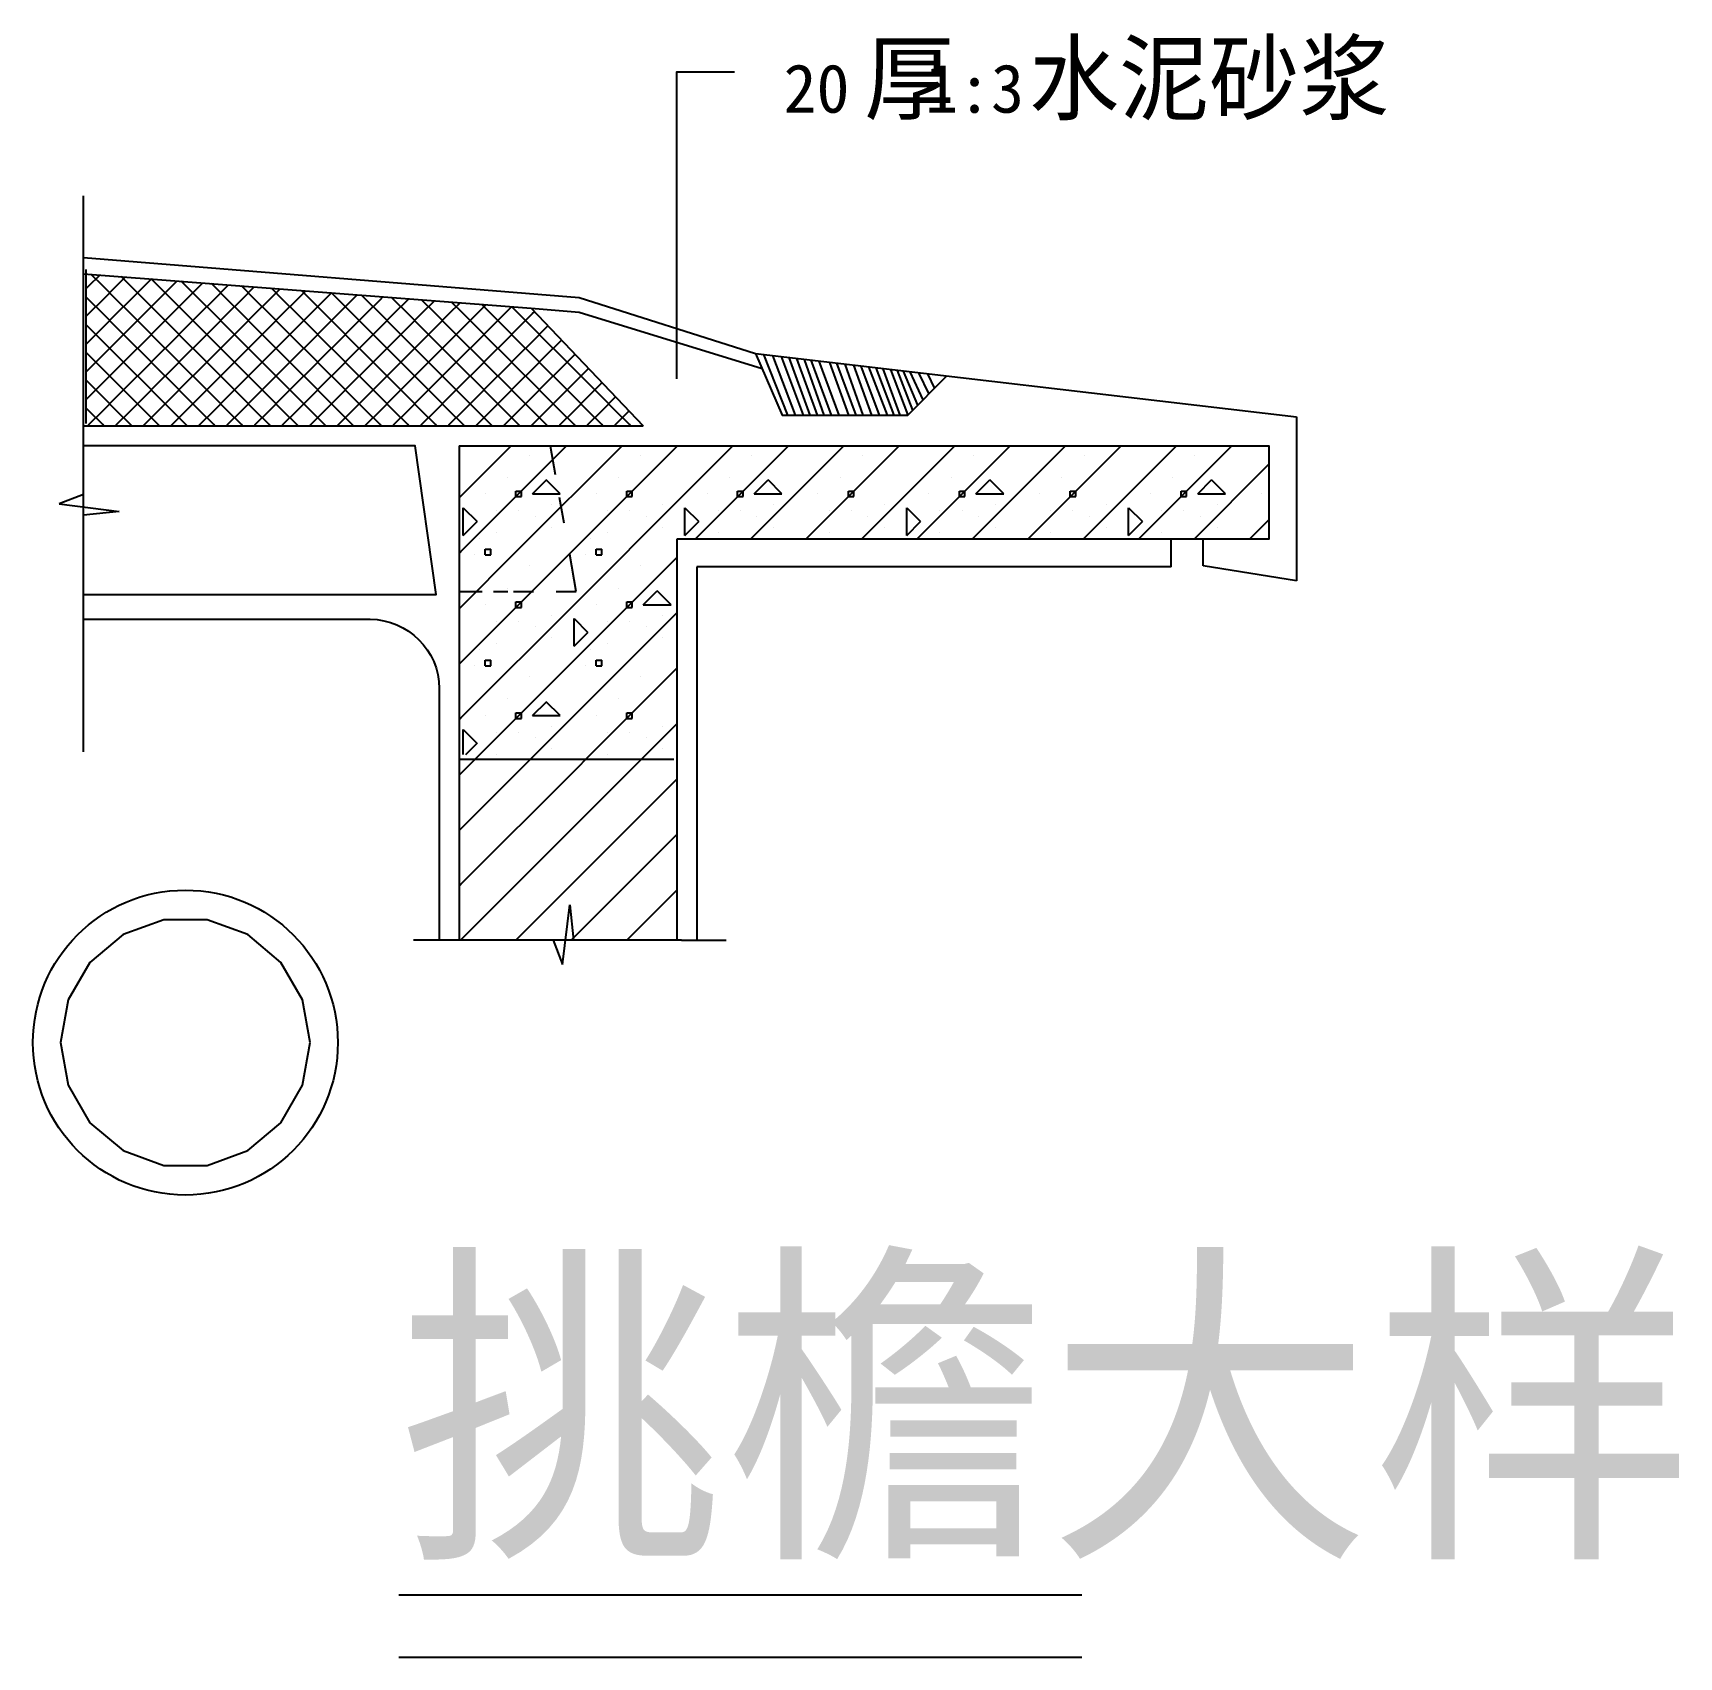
# Model space of a CAD drawing. Header units: metres. Extents: x 10926 to 12113, y 7882 to 9054.
import ezdxf

# ---------------------------------------------------------------- set-up
doc = ezdxf.new("R2010")
doc.units = ezdxf.units.M
doc.layers.add('DIM', color=3, linetype='Continuous')
doc.layers.add('PUB_TEXT', color=7, linetype='Continuous')

# ---------------------------------------------------------------- blocks, each defined once
blk = doc.blocks.new('M_N5')
for p, q in [((-437.77, 424.81), (-437.77, 536.07)), ((-437.77, 479.95), (-114.92, 455.07)), ((-436.09, 483.06), (-436.09, 372.01)), ((-114.92, 455.07), (-33.99, 370.33)), ((-114.92, 455.07), (-80.3, 452.32)), ((-80.3, 452.32), (51.81, 411.5)), ((-437.77, 292.05), (-437.77, 429.65)), ((-437.77, 370.33), (-33.99, 370.33)), ((437.37, 376.79), (437.37, 288.51)), ((-438.15, 355.55), (-438.15, 250.66)), ((-97.21, 334.9), (-100.86, 355.55)), ((-437.77, 320.62), (-455.39, 314.01)), ((-455.39, 314.01), (-412.23, 308.51)), ((-91.04, 299.94), (-94.34, 318.6)), ((-412.23, 308.51), (-437.77, 305.87)), ((-437.77, 134.96), (-437.77, 292.05)), ((346.89, 268.51), (346.89, 289.27)), ((369.87, 269.29), (369.87, 288.45)), ((437.37, 288.51), (437.37, 258.51)), ((-82.35, 250.66), (-87.05, 277.3)), ((346.89, 268.51), (4.58, 268.51)), ((4.58, 268.51), (4.58, -0.84)), ((-166.92, 250.66), (-150.22, 250.66)), ((-141.99, 250.66), (-131.71, 250.66)), ((-127.59, 250.66), (-113.2, 250.66)), ((-96.74, 250.66), (-82.35, 250.66)), ((-92.38, -18.46), (-86.87, 24.7)), ((-86.87, 24.7), (-84.23, -0.84)), ((-163.51, -0.84), (-199.85, -0.84)), ((-6.42, -0.84), (-166.92, -0.84)), ((-98.98, -0.84), (-92.38, -18.46)), ((-6.42, -0.84), (25.88, -0.84))]:
    blk.add_line(p, q)
at = {"color": 0}
for p, q in [((-433.94, 471.17), (-426.06, 479.05)), ((-423.94, 471.17), (-432.3, 479.53)), ((-413.94, 471.17), (-407.49, 477.62)), ((-403.94, 471.17), (-410.63, 477.86)), ((-393.94, 471.17), (-388.92, 476.19)), ((-383.94, 471.17), (-388.96, 476.19)), ((-436.09, 469.02), (-433.94, 471.17)), ((-433.94, 461.17), (-436.09, 463.32)), ((-433.94, 471.17), (-433.94, 471.17)), ((-423.94, 471.17), (-423.94, 471.17)), ((-413.94, 461.17), (-423.94, 471.17)), ((-423.94, 461.17), (-413.94, 471.17)), ((-413.94, 471.17), (-413.94, 471.17)), ((-403.94, 471.17), (-403.94, 471.17)), ((-393.94, 461.17), (-403.94, 471.17)), ((-403.94, 461.17), (-393.94, 471.17)), ((-393.94, 471.17), (-393.94, 471.17)), ((-383.94, 471.17), (-383.94, 471.17)), ((-373.94, 461.17), (-383.94, 471.17)), ((-383.94, 461.17), (-373.94, 471.17)), ((-373.94, 471.17), (-370.35, 474.76)), ((-373.94, 471.17), (-373.94, 471.17)), ((-363.94, 471.17), (-367.29, 474.52)), ((-363.94, 471.17), (-363.94, 471.17)), ((-353.94, 461.17), (-363.94, 471.17)), ((-363.94, 461.17), (-353.94, 471.17)), ((-353.94, 471.17), (-351.78, 473.32)), ((-353.94, 471.17), (-353.94, 471.17)), ((-343.94, 471.17), (-345.62, 472.85)), ((-343.94, 471.17), (-343.94, 471.17)), ((-333.94, 461.17), (-343.94, 471.17)), ((-343.94, 461.17), (-333.94, 471.17)), ((-333.94, 471.17), (-333.21, 471.89)), ((-333.94, 471.17), (-333.94, 471.17)), ((-323.94, 471.17), (-323.95, 471.18)), ((-323.94, 471.17), (-323.94, 471.17)), ((-313.94, 461.17), (-323.94, 471.17)), ((-323.94, 461.17), (-314.65, 470.46)), ((-303.94, 461.17), (-296.08, 469.03)), ((-293.94, 461.17), (-302.28, 469.51)), ((-283.94, 461.17), (-277.51, 467.6)), ((-273.94, 461.17), (-280.61, 467.84)), ((-263.94, 461.17), (-258.94, 466.17)), ((-253.94, 461.17), (-258.94, 466.17)), ((-243.94, 461.17), (-240.37, 464.74)), ((-233.94, 461.17), (-237.27, 464.5)), ((-223.94, 461.17), (-221.8, 463.31)), ((-433.94, 461.17), (-433.94, 461.17)), ((-423.94, 451.17), (-433.94, 461.17)), ((-433.94, 451.17), (-423.94, 461.17)), ((-423.94, 461.17), (-423.94, 461.17)), ((-413.94, 461.17), (-413.94, 461.17)), ((-403.94, 451.17), (-413.94, 461.17)), ((-413.94, 451.17), (-403.94, 461.17)), ((-403.94, 461.17), (-403.94, 461.17)), ((-393.94, 461.17), (-393.94, 461.17)), ((-383.94, 451.17), (-393.94, 461.17)), ((-393.94, 451.17), (-383.94, 461.17)), ((-383.94, 461.17), (-383.94, 461.17)), ((-373.94, 461.17), (-373.94, 461.17)), ((-363.94, 451.17), (-373.94, 461.17)), ((-373.94, 451.17), (-363.94, 461.17)), ((-363.94, 461.17), (-363.94, 461.17)), ((-353.94, 461.17), (-353.94, 461.17)), ((-343.94, 451.17), (-353.94, 461.17)), ((-353.94, 451.17), (-343.94, 461.17)), ((-343.94, 461.17), (-343.94, 461.17)), ((-333.94, 461.17), (-333.94, 461.17)), ((-323.94, 451.17), (-333.94, 461.17)), ((-333.94, 451.17), (-323.94, 461.17)), ((-323.94, 461.17), (-323.94, 461.17)), ((-313.94, 461.17), (-313.94, 461.17)), ((-303.94, 451.17), (-313.94, 461.17)), ((-313.94, 451.17), (-303.94, 461.17)), ((-303.94, 461.17), (-303.94, 461.17)), ((-293.94, 461.17), (-293.94, 461.17)), ((-283.94, 451.17), (-293.94, 461.17)), ((-293.94, 451.17), (-283.94, 461.17)), ((-283.94, 461.17), (-283.94, 461.17)), ((-263.94, 451.17), (-273.94, 461.17)), ((-273.94, 451.17), (-263.94, 461.17)), ((-273.94, 461.17), (-273.94, 461.17)), ((-263.94, 461.17), (-263.94, 461.17)), ((-253.94, 461.17), (-253.94, 461.17)), ((-243.94, 451.17), (-253.94, 461.17)), ((-253.94, 451.17), (-243.94, 461.17)), ((-243.94, 461.17), (-243.94, 461.17)), ((-233.94, 461.17), (-233.94, 461.17)), ((-223.94, 451.17), (-233.94, 461.17)), ((-233.94, 451.17), (-223.94, 461.17)), ((-223.94, 461.17), (-223.94, 461.17)), ((-213.94, 461.17), (-215.6, 462.83)), ((-213.94, 461.17), (-213.94, 461.17)), ((-203.94, 451.17), (-213.94, 461.17)), ((-213.94, 451.17), (-203.94, 461.17)), ((-203.94, 461.17), (-203.23, 461.87)), ((-203.94, 461.17), (-203.94, 461.17)), ((-193.94, 451.17), (-184.66, 460.44)), ((-183.94, 451.17), (-193.93, 461.16)), ((-173.94, 451.17), (-166.1, 459.01)), ((-163.94, 451.17), (-172.26, 459.49)), ((-153.94, 451.17), (-147.53, 457.58)), ((-143.94, 451.17), (-150.59, 457.82)), ((-133.94, 451.17), (-128.96, 456.15)), ((-123.94, 451.17), (-128.92, 456.15)), ((-113.94, 451.17), (-112.54, 452.57)), ((-436.09, 449.02), (-433.94, 451.17)), ((-433.94, 441.17), (-436.09, 443.32)), ((-433.94, 451.17), (-433.94, 451.17)), ((-433.94, 441.17), (-433.94, 441.17)), ((-423.94, 431.17), (-433.94, 441.17)), ((-433.94, 431.17), (-423.94, 441.17)), ((-423.94, 451.17), (-423.94, 451.17)), ((-413.94, 441.17), (-423.94, 451.17)), ((-423.94, 441.17), (-413.94, 451.17)), ((-423.94, 441.17), (-423.94, 441.17)), ((-413.94, 451.17), (-413.94, 451.17)), ((-413.94, 441.17), (-413.94, 441.17)), ((-403.94, 431.17), (-413.94, 441.17)), ((-413.94, 431.17), (-403.94, 441.17)), ((-403.94, 451.17), (-403.94, 451.17)), ((-393.94, 441.17), (-403.94, 451.17)), ((-403.94, 441.17), (-393.94, 451.17)), ((-403.94, 441.17), (-403.94, 441.17)), ((-393.94, 451.17), (-393.94, 451.17)), ((-393.94, 441.17), (-393.94, 441.17)), ((-383.94, 431.17), (-393.94, 441.17)), ((-393.94, 431.17), (-383.94, 441.17)), ((-383.94, 451.17), (-383.94, 451.17)), ((-373.94, 441.17), (-383.94, 451.17)), ((-383.94, 441.17), (-373.94, 451.17)), ((-383.94, 441.17), (-383.94, 441.17)), ((-373.94, 451.17), (-373.94, 451.17)), ((-373.94, 441.17), (-373.94, 441.17)), ((-363.94, 431.17), (-373.94, 441.17)), ((-373.94, 431.17), (-363.94, 441.17)), ((-363.94, 451.17), (-363.94, 451.17)), ((-353.94, 441.17), (-363.94, 451.17)), ((-363.94, 441.17), (-353.94, 451.17)), ((-363.94, 441.17), (-363.94, 441.17)), ((-353.94, 451.17), (-353.94, 451.17)), ((-353.94, 441.17), (-353.94, 441.17)), ((-343.94, 431.17), (-353.94, 441.17)), ((-353.94, 431.17), (-343.94, 441.17)), ((-343.94, 451.17), (-343.94, 451.17)), ((-333.94, 441.17), (-343.94, 451.17)), ((-343.94, 441.17), (-333.94, 451.17)), ((-343.94, 441.17), (-343.94, 441.17)), ((-333.94, 451.17), (-333.94, 451.17)), ((-333.94, 441.17), (-333.94, 441.17)), ((-323.94, 431.17), (-333.94, 441.17)), ((-333.94, 431.17), (-323.94, 441.17)), ((-323.94, 451.17), (-323.94, 451.17)), ((-313.94, 441.17), (-323.94, 451.17)), ((-323.94, 441.17), (-313.94, 451.17)), ((-323.94, 441.17), (-323.94, 441.17)), ((-313.94, 451.17), (-313.94, 451.17)), ((-313.94, 441.17), (-313.94, 441.17)), ((-303.94, 431.17), (-313.94, 441.17)), ((-313.94, 431.17), (-303.94, 441.17)), ((-303.94, 451.17), (-303.94, 451.17)), ((-293.94, 441.17), (-303.94, 451.17)), ((-303.94, 441.17), (-293.94, 451.17)), ((-303.94, 441.17), (-303.94, 441.17)), ((-293.94, 451.17), (-293.94, 451.17)), ((-293.94, 441.17), (-293.94, 441.17)), ((-283.94, 431.17), (-293.94, 441.17)), ((-293.94, 431.17), (-283.94, 441.17)), ((-283.94, 451.17), (-283.94, 451.17)), ((-273.94, 441.17), (-283.94, 451.17)), ((-283.94, 441.17), (-273.94, 451.17)), ((-283.94, 441.17), (-283.94, 441.17)), ((-273.94, 451.17), (-273.94, 451.17)), ((-263.94, 431.17), (-273.94, 441.17)), ((-273.94, 431.17), (-263.94, 441.17)), ((-273.94, 441.17), (-273.94, 441.17)), ((-263.94, 451.17), (-263.94, 451.17)), ((-253.94, 441.17), (-263.94, 451.17)), ((-263.94, 441.17), (-253.94, 451.17)), ((-263.94, 441.17), (-263.94, 441.17)), ((-253.94, 451.17), (-253.94, 451.17)), ((-253.94, 441.17), (-253.94, 441.17)), ((-243.94, 431.17), (-253.94, 441.17)), ((-253.94, 431.17), (-243.94, 441.17)), ((-243.94, 451.17), (-243.94, 451.17)), ((-233.94, 441.17), (-243.94, 451.17)), ((-243.94, 441.17), (-233.94, 451.17)), ((-243.94, 441.17), (-243.94, 441.17)), ((-233.94, 451.17), (-233.94, 451.17)), ((-233.94, 441.17), (-233.94, 441.17)), ((-223.94, 431.17), (-233.94, 441.17)), ((-233.94, 431.17), (-223.94, 441.17)), ((-223.94, 451.17), (-223.94, 451.17)), ((-213.94, 441.17), (-223.94, 451.17)), ((-223.94, 441.17), (-213.94, 451.17)), ((-223.94, 441.17), (-223.94, 441.17)), ((-213.94, 451.17), (-213.94, 451.17)), ((-213.94, 441.17), (-213.94, 441.17)), ((-203.94, 431.17), (-213.94, 441.17)), ((-213.94, 431.17), (-203.94, 441.17)), ((-203.94, 451.17), (-203.94, 451.17)), ((-193.94, 441.17), (-203.94, 451.17)), ((-203.94, 441.17), (-193.94, 451.17)), ((-203.94, 441.17), (-203.94, 441.17)), ((-193.94, 451.17), (-193.94, 451.17)), ((-193.94, 441.17), (-193.94, 441.17)), ((-183.94, 431.17), (-193.94, 441.17)), ((-193.94, 431.17), (-183.94, 441.17)), ((-183.94, 451.17), (-183.94, 451.17)), ((-173.94, 441.17), (-183.94, 451.17)), ((-183.94, 441.17), (-173.94, 451.17)), ((-183.94, 441.17), (-183.94, 441.17)), ((-173.94, 451.17), (-173.94, 451.17)), ((-173.94, 441.17), (-173.94, 441.17)), ((-163.94, 431.17), (-173.94, 441.17)), ((-173.94, 431.17), (-163.94, 441.17)), ((-163.94, 451.17), (-163.94, 451.17)), ((-153.94, 441.17), (-163.94, 451.17)), ((-163.94, 441.17), (-153.94, 451.17)), ((-163.94, 441.17), (-163.94, 441.17)), ((-153.94, 451.17), (-153.94, 451.17)), ((-153.94, 441.17), (-153.94, 441.17)), ((-143.94, 431.17), (-153.94, 441.17)), ((-153.94, 431.17), (-143.94, 441.17)), ((-143.94, 451.17), (-143.94, 451.17)), ((-133.94, 441.17), (-143.94, 451.17)), ((-143.94, 441.17), (-133.94, 451.17)), ((-143.94, 441.17), (-143.94, 441.17)), ((-133.94, 451.17), (-133.94, 451.17)), ((-133.94, 441.17), (-133.94, 441.17)), ((-123.94, 431.17), (-133.94, 441.17)), ((-133.94, 431.17), (-123.94, 441.17)), ((-123.94, 451.17), (-123.94, 451.17)), ((-113.94, 441.17), (-123.94, 451.17)), ((-123.94, 441.17), (-113.94, 451.17)), ((-123.94, 441.17), (-123.94, 441.17)), ((-113.94, 451.17), (-113.94, 451.17)), ((-113.94, 441.17), (-113.94, 441.17)), ((-103.94, 431.17), (-113.94, 441.17)), ((-113.94, 431.17), (-103.94, 441.17)), ((-103.94, 441.17), (-102.77, 442.34)), ((-103.94, 441.17), (-103.94, 441.17)), ((-436.09, 429.02), (-433.94, 431.17)), ((-433.94, 431.17), (-433.94, 431.17)), ((-423.94, 431.17), (-423.94, 431.17)), ((-413.94, 421.17), (-423.94, 431.17)), ((-423.94, 421.17), (-413.94, 431.17)), ((-413.94, 431.17), (-413.94, 431.17)), ((-403.94, 431.17), (-403.94, 431.17)), ((-393.94, 421.17), (-403.94, 431.17)), ((-403.94, 421.17), (-393.94, 431.17)), ((-393.94, 431.17), (-393.94, 431.17)), ((-383.94, 431.17), (-383.94, 431.17)), ((-373.94, 421.17), (-383.94, 431.17)), ((-383.94, 421.17), (-373.94, 431.17)), ((-373.94, 431.17), (-373.94, 431.17)), ((-363.94, 431.17), (-363.94, 431.17)), ((-353.94, 421.17), (-363.94, 431.17)), ((-363.94, 421.17), (-353.94, 431.17)), ((-353.94, 431.17), (-353.94, 431.17)), ((-343.94, 431.17), (-343.94, 431.17)), ((-333.94, 421.17), (-343.94, 431.17)), ((-343.94, 421.17), (-333.94, 431.17)), ((-333.94, 431.17), (-333.94, 431.17)), ((-323.94, 431.17), (-323.94, 431.17)), ((-313.94, 421.17), (-323.94, 431.17)), ((-323.94, 421.17), (-313.94, 431.17)), ((-313.94, 431.17), (-313.94, 431.17)), ((-303.94, 431.17), (-303.94, 431.17)), ((-293.94, 421.17), (-303.94, 431.17)), ((-303.94, 421.17), (-293.94, 431.17)), ((-293.94, 431.17), (-293.94, 431.17)), ((-283.94, 431.17), (-283.94, 431.17)), ((-273.94, 421.17), (-283.94, 431.17)), ((-283.94, 421.17), (-273.94, 431.17)), ((-273.94, 431.17), (-273.94, 431.17)), ((-263.94, 431.17), (-263.94, 431.17)), ((-253.94, 421.17), (-263.94, 431.17)), ((-263.94, 421.17), (-253.94, 431.17)), ((-253.94, 431.17), (-253.94, 431.17)), ((-243.94, 431.17), (-243.94, 431.17)), ((-233.94, 421.17), (-243.94, 431.17)), ((-243.94, 421.17), (-233.94, 431.17)), ((-233.94, 431.17), (-233.94, 431.17)), ((-223.94, 431.17), (-223.94, 431.17)), ((-213.94, 421.17), (-223.94, 431.17)), ((-223.94, 421.17), (-213.94, 431.17)), ((-213.94, 431.17), (-213.94, 431.17)), ((-203.94, 431.17), (-203.94, 431.17)), ((-193.94, 421.17), (-203.94, 431.17)), ((-203.94, 421.17), (-193.94, 431.17)), ((-193.94, 431.17), (-193.94, 431.17)), ((-183.94, 431.17), (-183.94, 431.17)), ((-173.94, 421.17), (-183.94, 431.17)), ((-183.94, 421.17), (-173.94, 431.17)), ((-173.94, 431.17), (-173.94, 431.17)), ((-163.94, 431.17), (-163.94, 431.17)), ((-153.94, 421.17), (-163.94, 431.17)), ((-163.94, 421.17), (-153.94, 431.17)), ((-153.94, 431.17), (-153.94, 431.17)), ((-143.94, 431.17), (-143.94, 431.17)), ((-133.94, 421.17), (-143.94, 431.17)), ((-143.94, 421.17), (-133.94, 431.17)), ((-133.94, 431.17), (-133.94, 431.17)), ((-123.94, 431.17), (-123.94, 431.17)), ((-113.94, 421.17), (-123.94, 431.17)), ((-123.94, 421.17), (-113.94, 431.17)), ((-113.94, 431.17), (-113.94, 431.17)), ((-103.94, 431.17), (-103.94, 431.17)), ((-93.94, 421.17), (-103.94, 431.17)), ((-103.94, 421.17), (-93.94, 431.17)), ((-93.94, 431.17), (-93, 432.11)), ((-93.94, 431.17), (-93.94, 431.17)), ((-433.94, 421.17), (-436.09, 423.32)), ((-433.94, 421.17), (-433.94, 421.17)), ((-423.94, 411.17), (-433.94, 421.17)), ((-433.94, 411.17), (-423.94, 421.17)), ((-423.94, 421.17), (-423.94, 421.17)), ((-413.94, 421.17), (-413.94, 421.17)), ((-403.94, 411.17), (-413.94, 421.17)), ((-413.94, 411.17), (-403.94, 421.17)), ((-403.94, 421.17), (-403.94, 421.17)), ((-393.94, 421.17), (-393.94, 421.17)), ((-383.94, 411.17), (-393.94, 421.17)), ((-393.94, 411.17), (-383.94, 421.17)), ((-383.94, 421.17), (-383.94, 421.17)), ((-373.94, 421.17), (-373.94, 421.17)), ((-363.94, 411.17), (-373.94, 421.17)), ((-373.94, 411.17), (-363.94, 421.17)), ((-363.94, 421.17), (-363.94, 421.17)), ((-353.94, 421.17), (-353.94, 421.17)), ((-343.94, 411.17), (-353.94, 421.17)), ((-353.94, 411.17), (-343.94, 421.17)), ((-343.94, 421.17), (-343.94, 421.17)), ((-333.94, 421.17), (-333.94, 421.17)), ((-323.94, 411.17), (-333.94, 421.17)), ((-333.94, 411.17), (-323.94, 421.17)), ((-323.94, 421.17), (-323.94, 421.17)), ((-313.94, 421.17), (-313.94, 421.17)), ((-303.94, 411.17), (-313.94, 421.17)), ((-313.94, 411.17), (-303.94, 421.17)), ((-303.94, 421.17), (-303.94, 421.17)), ((-293.94, 421.17), (-293.94, 421.17)), ((-283.94, 411.17), (-293.94, 421.17)), ((-293.94, 411.17), (-283.94, 421.17)), ((-283.94, 421.17), (-283.94, 421.17)), ((-263.94, 411.17), (-273.94, 421.17)), ((-273.94, 411.17), (-263.94, 421.17)), ((-273.94, 421.17), (-273.94, 421.17)), ((-263.94, 421.17), (-263.94, 421.17)), ((-253.94, 421.17), (-253.94, 421.17)), ((-243.94, 411.17), (-253.94, 421.17)), ((-253.94, 411.17), (-243.94, 421.17)), ((-243.94, 421.17), (-243.94, 421.17)), ((-233.94, 421.17), (-233.94, 421.17)), ((-223.94, 411.17), (-233.94, 421.17)), ((-233.94, 411.17), (-223.94, 421.17)), ((-223.94, 421.17), (-223.94, 421.17)), ((-213.94, 421.17), (-213.94, 421.17)), ((-203.94, 411.17), (-213.94, 421.17)), ((-213.94, 411.17), (-203.94, 421.17)), ((-203.94, 421.17), (-203.94, 421.17)), ((-193.94, 421.17), (-193.94, 421.17)), ((-183.94, 411.17), (-193.94, 421.17)), ((-193.94, 411.17), (-183.94, 421.17)), ((-183.94, 421.17), (-183.94, 421.17)), ((-173.94, 421.17), (-173.94, 421.17)), ((-163.94, 411.17), (-173.94, 421.17)), ((-173.94, 411.17), (-163.94, 421.17)), ((-163.94, 421.17), (-163.94, 421.17)), ((-153.94, 421.17), (-153.94, 421.17)), ((-143.94, 411.17), (-153.94, 421.17)), ((-153.94, 411.17), (-143.94, 421.17)), ((-143.94, 421.17), (-143.94, 421.17)), ((-133.94, 421.17), (-133.94, 421.17)), ((-123.94, 411.17), (-133.94, 421.17)), ((-133.94, 411.17), (-123.94, 421.17)), ((-123.94, 421.17), (-123.94, 421.17)), ((-113.94, 421.17), (-113.94, 421.17)), ((-103.94, 411.17), (-113.94, 421.17)), ((-113.94, 411.17), (-103.94, 421.17)), ((-103.94, 421.17), (-103.94, 421.17)), ((-93.94, 421.17), (-93.94, 421.17)), ((-83.94, 411.17), (-93.94, 421.17)), ((-93.94, 411.17), (-83.94, 421.17)), ((-83.94, 421.17), (-83.22, 421.88)), ((-83.94, 421.17), (-83.94, 421.17)), ((-436.09, 409.02), (-433.94, 411.17)), ((-433.94, 411.17), (-433.94, 411.17)), ((-423.94, 411.17), (-423.94, 411.17)), ((-413.94, 401.17), (-423.94, 411.17)), ((-423.94, 401.17), (-413.94, 411.17)), ((-413.94, 411.17), (-413.94, 411.17)), ((-403.94, 411.17), (-403.94, 411.17)), ((-393.94, 401.17), (-403.94, 411.17)), ((-403.94, 401.17), (-393.94, 411.17)), ((-393.94, 411.17), (-393.94, 411.17)), ((-383.94, 411.17), (-383.94, 411.17)), ((-373.94, 401.17), (-383.94, 411.17)), ((-383.94, 401.17), (-373.94, 411.17)), ((-373.94, 411.17), (-373.94, 411.17)), ((-363.94, 411.17), (-363.94, 411.17)), ((-353.94, 401.17), (-363.94, 411.17)), ((-363.94, 401.17), (-353.94, 411.17)), ((-353.94, 411.17), (-353.94, 411.17)), ((-343.94, 411.17), (-343.94, 411.17)), ((-333.94, 401.17), (-343.94, 411.17)), ((-343.94, 401.17), (-333.94, 411.17)), ((-333.94, 411.17), (-333.94, 411.17)), ((-323.94, 411.17), (-323.94, 411.17)), ((-313.94, 401.17), (-323.94, 411.17)), ((-323.94, 401.17), (-313.94, 411.17)), ((-313.94, 411.17), (-313.94, 411.17)), ((-303.94, 411.17), (-303.94, 411.17)), ((-293.94, 401.17), (-303.94, 411.17)), ((-303.94, 401.17), (-293.94, 411.17)), ((-293.94, 411.17), (-293.94, 411.17)), ((-283.94, 411.17), (-283.94, 411.17)), ((-273.94, 401.17), (-283.94, 411.17)), ((-283.94, 401.17), (-273.94, 411.17)), ((-273.94, 411.17), (-273.94, 411.17)), ((-263.94, 411.17), (-263.94, 411.17)), ((-253.94, 401.17), (-263.94, 411.17)), ((-263.94, 401.17), (-253.94, 411.17)), ((-253.94, 411.17), (-253.94, 411.17)), ((-243.94, 411.17), (-243.94, 411.17)), ((-233.94, 401.17), (-243.94, 411.17)), ((-243.94, 401.17), (-233.94, 411.17)), ((-233.94, 411.17), (-233.94, 411.17)), ((-223.94, 411.17), (-223.94, 411.17)), ((-213.94, 401.17), (-223.94, 411.17)), ((-223.94, 401.17), (-213.94, 411.17)), ((-213.94, 411.17), (-213.94, 411.17)), ((-203.94, 411.17), (-203.94, 411.17)), ((-193.94, 401.17), (-203.94, 411.17)), ((-203.94, 401.17), (-193.94, 411.17)), ((-193.94, 411.17), (-193.94, 411.17)), ((-183.94, 411.17), (-183.94, 411.17)), ((-173.94, 401.17), (-183.94, 411.17)), ((-183.94, 401.17), (-173.94, 411.17)), ((-173.94, 411.17), (-173.94, 411.17)), ((-163.94, 411.17), (-163.94, 411.17)), ((-153.94, 401.17), (-163.94, 411.17)), ((-163.94, 401.17), (-153.94, 411.17)), ((-153.94, 411.17), (-153.94, 411.17)), ((-143.94, 411.17), (-143.94, 411.17)), ((-133.94, 401.17), (-143.94, 411.17)), ((-143.94, 401.17), (-133.94, 411.17)), ((-133.94, 411.17), (-133.94, 411.17)), ((-123.94, 411.17), (-123.94, 411.17)), ((-113.94, 401.17), (-123.94, 411.17)), ((-123.94, 401.17), (-113.94, 411.17)), ((-113.94, 411.17), (-113.94, 411.17)), ((-103.94, 411.17), (-103.94, 411.17)), ((-93.94, 401.17), (-103.94, 411.17)), ((-103.94, 401.17), (-93.94, 411.17)), ((-93.94, 411.17), (-93.94, 411.17)), ((-73.94, 401.17), (-83.94, 411.17)), ((-83.94, 401.17), (-73.94, 411.17)), ((-83.94, 411.17), (-83.94, 411.17)), ((-73.94, 411.17), (-73.45, 411.65)), ((-73.94, 411.17), (-73.94, 411.17)), ((-433.94, 401.17), (-436.09, 403.32)), ((-433.94, 401.17), (-433.94, 401.17)), ((-423.94, 391.17), (-433.94, 401.17)), ((-433.94, 391.17), (-423.94, 401.17)), ((-423.94, 401.17), (-423.94, 401.17)), ((-413.94, 401.17), (-413.94, 401.17)), ((-403.94, 391.17), (-413.94, 401.17)), ((-413.94, 391.17), (-403.94, 401.17)), ((-403.94, 401.17), (-403.94, 401.17)), ((-393.94, 401.17), (-393.94, 401.17)), ((-383.94, 391.17), (-393.94, 401.17)), ((-393.94, 391.17), (-383.94, 401.17)), ((-383.94, 401.17), (-383.94, 401.17)), ((-373.94, 401.17), (-373.94, 401.17)), ((-363.94, 391.17), (-373.94, 401.17)), ((-373.94, 391.17), (-363.94, 401.17)), ((-363.94, 401.17), (-363.94, 401.17)), ((-353.94, 401.17), (-353.94, 401.17)), ((-343.94, 391.17), (-353.94, 401.17)), ((-353.94, 391.17), (-343.94, 401.17)), ((-343.94, 401.17), (-343.94, 401.17)), ((-333.94, 401.17), (-333.94, 401.17)), ((-323.94, 391.17), (-333.94, 401.17)), ((-333.94, 391.17), (-323.94, 401.17)), ((-323.94, 401.17), (-323.94, 401.17)), ((-313.94, 401.17), (-313.94, 401.17)), ((-303.94, 391.17), (-313.94, 401.17)), ((-313.94, 391.17), (-303.94, 401.17)), ((-303.94, 401.17), (-303.94, 401.17)), ((-293.94, 401.17), (-293.94, 401.17)), ((-283.94, 391.17), (-293.94, 401.17)), ((-293.94, 391.17), (-283.94, 401.17)), ((-283.94, 401.17), (-283.94, 401.17)), ((-263.94, 391.17), (-273.94, 401.17)), ((-273.94, 391.17), (-263.94, 401.17)), ((-273.94, 401.17), (-273.94, 401.17)), ((-263.94, 401.17), (-263.94, 401.17)), ((-253.94, 401.17), (-253.94, 401.17)), ((-243.94, 391.17), (-253.94, 401.17)), ((-253.94, 391.17), (-243.94, 401.17)), ((-243.94, 401.17), (-243.94, 401.17)), ((-233.94, 401.17), (-233.94, 401.17)), ((-223.94, 391.17), (-233.94, 401.17)), ((-233.94, 391.17), (-223.94, 401.17)), ((-223.94, 401.17), (-223.94, 401.17)), ((-213.94, 401.17), (-213.94, 401.17)), ((-203.94, 391.17), (-213.94, 401.17)), ((-213.94, 391.17), (-203.94, 401.17)), ((-203.94, 401.17), (-203.94, 401.17)), ((-193.94, 401.17), (-193.94, 401.17)), ((-183.94, 391.17), (-193.94, 401.17)), ((-193.94, 391.17), (-183.94, 401.17)), ((-183.94, 401.17), (-183.94, 401.17)), ((-173.94, 401.17), (-173.94, 401.17)), ((-163.94, 391.17), (-173.94, 401.17)), ((-173.94, 391.17), (-163.94, 401.17)), ((-163.94, 401.17), (-163.94, 401.17)), ((-153.94, 401.17), (-153.94, 401.17)), ((-143.94, 391.17), (-153.94, 401.17)), ((-153.94, 391.17), (-143.94, 401.17)), ((-143.94, 401.17), (-143.94, 401.17)), ((-133.94, 401.17), (-133.94, 401.17)), ((-123.94, 391.17), (-133.94, 401.17)), ((-133.94, 391.17), (-123.94, 401.17)), ((-123.94, 401.17), (-123.94, 401.17)), ((-113.94, 401.17), (-113.94, 401.17)), ((-103.94, 391.17), (-113.94, 401.17)), ((-113.94, 391.17), (-103.94, 401.17)), ((-103.94, 401.17), (-103.94, 401.17)), ((-93.94, 401.17), (-93.94, 401.17)), ((-83.94, 391.17), (-93.94, 401.17)), ((-93.94, 391.17), (-83.94, 401.17)), ((-83.94, 401.17), (-83.94, 401.17)), ((-73.94, 401.17), (-73.94, 401.17)), ((-63.94, 391.17), (-73.94, 401.17)), ((-73.94, 391.17), (-63.94, 401.17)), ((-63.94, 401.17), (-63.68, 401.42)), ((-63.94, 401.17), (-63.94, 401.17)), ((-436.09, 389.02), (-433.94, 391.17)), ((-433.94, 381.17), (-436.09, 383.32)), ((-433.94, 391.17), (-433.94, 391.17)), ((-433.94, 381.17), (-433.94, 381.17)), ((-423.94, 371.17), (-433.94, 381.17)), ((-433.94, 371.17), (-423.94, 381.17)), ((-423.94, 391.17), (-423.94, 391.17)), ((-413.94, 381.17), (-423.94, 391.17)), ((-423.94, 381.17), (-413.94, 391.17)), ((-423.94, 381.17), (-423.94, 381.17)), ((-413.94, 391.17), (-413.94, 391.17)), ((-413.94, 381.17), (-413.94, 381.17)), ((-403.94, 371.17), (-413.94, 381.17)), ((-413.94, 371.17), (-403.94, 381.17)), ((-403.94, 391.17), (-403.94, 391.17)), ((-393.94, 381.17), (-403.94, 391.17)), ((-403.94, 381.17), (-393.94, 391.17)), ((-403.94, 381.17), (-403.94, 381.17)), ((-393.94, 391.17), (-393.94, 391.17)), ((-393.94, 381.17), (-393.94, 381.17)), ((-383.94, 371.17), (-393.94, 381.17)), ((-393.94, 371.17), (-383.94, 381.17)), ((-383.94, 391.17), (-383.94, 391.17)), ((-373.94, 381.17), (-383.94, 391.17)), ((-383.94, 381.17), (-373.94, 391.17)), ((-383.94, 381.17), (-383.94, 381.17)), ((-373.94, 391.17), (-373.94, 391.17)), ((-373.94, 381.17), (-373.94, 381.17)), ((-363.94, 371.17), (-373.94, 381.17)), ((-373.94, 371.17), (-363.94, 381.17)), ((-363.94, 391.17), (-363.94, 391.17)), ((-353.94, 381.17), (-363.94, 391.17)), ((-363.94, 381.17), (-353.94, 391.17)), ((-363.94, 381.17), (-363.94, 381.17)), ((-353.94, 391.17), (-353.94, 391.17)), ((-353.94, 381.17), (-353.94, 381.17)), ((-343.94, 371.17), (-353.94, 381.17)), ((-353.94, 371.17), (-343.94, 381.17)), ((-343.94, 391.17), (-343.94, 391.17)), ((-333.94, 381.17), (-343.94, 391.17)), ((-343.94, 381.17), (-333.94, 391.17)), ((-343.94, 381.17), (-343.94, 381.17)), ((-333.94, 391.17), (-333.94, 391.17)), ((-333.94, 381.17), (-333.94, 381.17)), ((-323.94, 371.17), (-333.94, 381.17)), ((-333.94, 371.17), (-323.94, 381.17)), ((-323.94, 391.17), (-323.94, 391.17)), ((-313.94, 381.17), (-323.94, 391.17)), ((-323.94, 381.17), (-313.94, 391.17)), ((-323.94, 381.17), (-323.94, 381.17)), ((-313.94, 391.17), (-313.94, 391.17)), ((-313.94, 381.17), (-313.94, 381.17)), ((-303.94, 371.17), (-313.94, 381.17)), ((-313.94, 371.17), (-303.94, 381.17)), ((-303.94, 391.17), (-303.94, 391.17)), ((-293.94, 381.17), (-303.94, 391.17)), ((-303.94, 381.17), (-293.94, 391.17)), ((-303.94, 381.17), (-303.94, 381.17)), ((-293.94, 391.17), (-293.94, 391.17)), ((-293.94, 381.17), (-293.94, 381.17)), ((-283.94, 371.17), (-293.94, 381.17)), ((-293.94, 371.17), (-283.94, 381.17)), ((-283.94, 391.17), (-283.94, 391.17)), ((-273.94, 381.17), (-283.94, 391.17)), ((-283.94, 381.17), (-273.94, 391.17)), ((-283.94, 381.17), (-283.94, 381.17)), ((-273.94, 391.17), (-273.94, 391.17)), ((-263.94, 371.17), (-273.94, 381.17)), ((-273.94, 371.17), (-263.94, 381.17)), ((-273.94, 381.17), (-273.94, 381.17)), ((-263.94, 391.17), (-263.94, 391.17)), ((-253.94, 381.17), (-263.94, 391.17)), ((-263.94, 381.17), (-253.94, 391.17)), ((-263.94, 381.17), (-263.94, 381.17)), ((-253.94, 391.17), (-253.94, 391.17)), ((-253.94, 381.17), (-253.94, 381.17)), ((-243.94, 371.17), (-253.94, 381.17)), ((-253.94, 371.17), (-243.94, 381.17)), ((-243.94, 391.17), (-243.94, 391.17)), ((-233.94, 381.17), (-243.94, 391.17)), ((-243.94, 381.17), (-233.94, 391.17)), ((-243.94, 381.17), (-243.94, 381.17)), ((-233.94, 391.17), (-233.94, 391.17)), ((-233.94, 381.17), (-233.94, 381.17)), ((-223.94, 371.17), (-233.94, 381.17)), ((-233.94, 371.17), (-223.94, 381.17)), ((-223.94, 391.17), (-223.94, 391.17)), ((-213.94, 381.17), (-223.94, 391.17)), ((-223.94, 381.17), (-213.94, 391.17)), ((-223.94, 381.17), (-223.94, 381.17)), ((-213.94, 391.17), (-213.94, 391.17)), ((-213.94, 381.17), (-213.94, 381.17)), ((-203.94, 371.17), (-213.94, 381.17)), ((-213.94, 371.17), (-203.94, 381.17)), ((-203.94, 391.17), (-203.94, 391.17)), ((-193.94, 381.17), (-203.94, 391.17)), ((-203.94, 381.17), (-193.94, 391.17)), ((-203.94, 381.17), (-203.94, 381.17)), ((-193.94, 391.17), (-193.94, 391.17)), ((-193.94, 381.17), (-193.94, 381.17)), ((-183.94, 371.17), (-193.94, 381.17)), ((-193.94, 371.17), (-183.94, 381.17)), ((-183.94, 391.17), (-183.94, 391.17)), ((-173.94, 381.17), (-183.94, 391.17)), ((-183.94, 381.17), (-173.94, 391.17)), ((-183.94, 381.17), (-183.94, 381.17)), ((-173.94, 391.17), (-173.94, 391.17)), ((-173.94, 381.17), (-173.94, 381.17)), ((-163.94, 371.17), (-173.94, 381.17)), ((-173.94, 371.17), (-163.94, 381.17)), ((-163.94, 391.17), (-163.94, 391.17)), ((-153.94, 381.17), (-163.94, 391.17)), ((-163.94, 381.17), (-153.94, 391.17)), ((-163.94, 381.17), (-163.94, 381.17)), ((-153.94, 391.17), (-153.94, 391.17)), ((-153.94, 381.17), (-153.94, 381.17)), ((-143.94, 371.17), (-153.94, 381.17)), ((-153.94, 371.17), (-143.94, 381.17)), ((-143.94, 391.17), (-143.94, 391.17)), ((-133.94, 381.17), (-143.94, 391.17)), ((-143.94, 381.17), (-133.94, 391.17)), ((-143.94, 381.17), (-143.94, 381.17)), ((-133.94, 391.17), (-133.94, 391.17)), ((-133.94, 381.17), (-133.94, 381.17)), ((-123.94, 371.17), (-133.94, 381.17)), ((-133.94, 371.17), (-123.94, 381.17)), ((-123.94, 391.17), (-123.94, 391.17)), ((-113.94, 381.17), (-123.94, 391.17)), ((-123.94, 381.17), (-113.94, 391.17)), ((-123.94, 381.17), (-123.94, 381.17)), ((-113.94, 391.17), (-113.94, 391.17)), ((-113.94, 381.17), (-113.94, 381.17)), ((-103.94, 371.17), (-113.94, 381.17)), ((-113.94, 371.17), (-103.94, 381.17)), ((-103.94, 391.17), (-103.94, 391.17)), ((-93.94, 381.17), (-103.94, 391.17)), ((-103.94, 381.17), (-93.94, 391.17)), ((-103.94, 381.17), (-103.94, 381.17)), ((-93.94, 391.17), (-93.94, 391.17)), ((-93.94, 381.17), (-93.94, 381.17)), ((-83.94, 371.17), (-93.94, 381.17)), ((-93.94, 371.17), (-83.94, 381.17)), ((-73.94, 381.17), (-83.94, 391.17)), ((-83.94, 381.17), (-73.94, 391.17)), ((-83.94, 391.17), (-83.94, 391.17)), ((-83.94, 381.17), (-83.94, 381.17)), ((-73.94, 391.17), (-73.94, 391.17)), ((-73.94, 381.17), (-73.94, 381.17)), ((-63.94, 371.17), (-73.94, 381.17)), ((-73.94, 371.17), (-63.94, 381.17)), ((-63.94, 391.17), (-63.94, 391.17)), ((-53.94, 381.17), (-63.94, 391.17)), ((-63.94, 381.17), (-53.94, 391.17)), ((-63.94, 381.17), (-63.94, 381.17)), ((-53.94, 391.17), (-53.91, 391.19)), ((-53.94, 391.17), (-53.94, 391.17)), ((-53.94, 381.17), (-53.94, 381.17)), ((-43.94, 371.17), (-53.94, 381.17)), ((-53.94, 371.17), (-44.14, 380.96)), ((-434.78, 370.33), (-433.94, 371.17)), ((-433.94, 371.17), (-433.94, 371.17)), ((-423.94, 371.17), (-423.94, 371.17)), ((-423.1, 370.33), (-423.94, 371.17)), ((-414.78, 370.33), (-413.94, 371.17)), ((-413.94, 371.17), (-413.94, 371.17)), ((-403.94, 371.17), (-403.94, 371.17)), ((-403.1, 370.33), (-403.94, 371.17)), ((-394.78, 370.33), (-393.94, 371.17)), ((-393.94, 371.17), (-393.94, 371.17)), ((-383.94, 371.17), (-383.94, 371.17)), ((-383.1, 370.33), (-383.94, 371.17)), ((-374.78, 370.33), (-373.94, 371.17)), ((-373.94, 371.17), (-373.94, 371.17)), ((-363.94, 371.17), (-363.94, 371.17)), ((-363.1, 370.33), (-363.94, 371.17)), ((-354.78, 370.33), (-353.94, 371.17)), ((-353.94, 371.17), (-353.94, 371.17)), ((-343.94, 371.17), (-343.94, 371.17)), ((-343.1, 370.33), (-343.94, 371.17)), ((-334.78, 370.33), (-333.94, 371.17)), ((-333.94, 371.17), (-333.94, 371.17)), ((-323.94, 371.17), (-323.94, 371.17)), ((-323.1, 370.33), (-323.94, 371.17)), ((-314.78, 370.33), (-313.94, 371.17)), ((-313.94, 371.17), (-313.94, 371.17)), ((-303.94, 371.17), (-303.94, 371.17)), ((-303.1, 370.33), (-303.94, 371.17)), ((-294.78, 370.33), (-293.94, 371.17)), ((-293.94, 371.17), (-293.94, 371.17)), ((-283.94, 371.17), (-283.94, 371.17)), ((-283.1, 370.33), (-283.94, 371.17)), ((-274.78, 370.33), (-273.94, 371.17)), ((-273.94, 371.17), (-273.94, 371.17)), ((-263.94, 371.17), (-263.94, 371.17)), ((-263.1, 370.33), (-263.94, 371.17)), ((-254.78, 370.33), (-253.94, 371.17)), ((-253.94, 371.17), (-253.94, 371.17)), ((-243.94, 371.17), (-243.94, 371.17)), ((-243.1, 370.33), (-243.94, 371.17)), ((-234.78, 370.33), (-233.94, 371.17)), ((-233.94, 371.17), (-233.94, 371.17)), ((-223.94, 371.17), (-223.94, 371.17)), ((-223.1, 370.33), (-223.94, 371.17)), ((-214.78, 370.33), (-213.94, 371.17)), ((-213.94, 371.17), (-213.94, 371.17)), ((-203.94, 371.17), (-203.94, 371.17)), ((-203.1, 370.33), (-203.94, 371.17)), ((-194.78, 370.33), (-193.94, 371.17)), ((-193.94, 371.17), (-193.94, 371.17)), ((-183.94, 371.17), (-183.94, 371.17)), ((-183.1, 370.33), (-183.94, 371.17)), ((-174.78, 370.33), (-173.94, 371.17)), ((-173.94, 371.17), (-173.94, 371.17)), ((-163.94, 371.17), (-163.94, 371.17)), ((-163.1, 370.33), (-163.94, 371.17)), ((-154.78, 370.33), (-153.94, 371.17)), ((-153.94, 371.17), (-153.94, 371.17)), ((-143.94, 371.17), (-143.94, 371.17)), ((-143.1, 370.33), (-143.94, 371.17)), ((-134.78, 370.33), (-133.94, 371.17)), ((-133.94, 371.17), (-133.94, 371.17)), ((-123.94, 371.17), (-123.94, 371.17)), ((-123.1, 370.33), (-123.94, 371.17)), ((-114.78, 370.33), (-113.94, 371.17)), ((-113.94, 371.17), (-113.94, 371.17)), ((-103.94, 371.17), (-103.94, 371.17)), ((-103.1, 370.33), (-103.94, 371.17)), ((-94.78, 370.33), (-93.94, 371.17)), ((-93.94, 371.17), (-93.94, 371.17)), ((-83.94, 371.17), (-83.94, 371.17)), ((-83.1, 370.33), (-83.94, 371.17)), ((-74.78, 370.33), (-73.94, 371.17)), ((-73.94, 371.17), (-73.94, 371.17)), ((-63.94, 371.17), (-63.94, 371.17)), ((-63.1, 370.33), (-63.94, 371.17)), ((-54.78, 370.33), (-53.94, 371.17)), ((-53.94, 371.17), (-53.94, 371.17)), ((-43.94, 371.17), (-43.94, 371.17)), ((-43.1, 370.33), (-43.94, 371.17)), ((-34.78, 370.33), (-34.37, 370.73)), ((-163.96, 321.16), (-129.32, 355.8)), ((-163.96, 281.16), (-89.32, 355.8)), ((-123.96, 281.16), (-49.32, 355.8)), ((-115.96, 349.16), (-115.96, 349.16)), ((-83.96, 281.16), (-9.32, 355.8)), ((-35.96, 349.16), (-35.96, 349.16)), ((-3.96, 321.16), (30.68, 355.8)), ((3.39, 288.51), (70.68, 355.8)), ((43.39, 288.51), (110.68, 355.8)), ((44.04, 349.16), (44.04, 349.16)), ((83.39, 288.51), (150.68, 355.8)), ((124.04, 349.16), (124.04, 349.16)), ((156.04, 321.16), (190.68, 355.8)), ((163.39, 288.51), (230.68, 355.8)), ((203.39, 288.51), (270.68, 355.8)), ((204.04, 349.16), (204.04, 349.16)), ((243.39, 288.51), (310.68, 355.8)), ((284.04, 349.16), (284.04, 349.16)), ((316.04, 321.16), (350.68, 355.8)), ((323.39, 288.51), (390.68, 355.8)), ((364.04, 349.16), (364.04, 349.16)), ((-131.96, 333.16), (-131.96, 333.16)), ((-51.96, 333.16), (-51.96, 333.16)), ((28.04, 333.16), (28.04, 333.16)), ((108.04, 333.16), (108.04, 333.16)), ((188.04, 333.16), (188.04, 333.16)), ((268.04, 333.16), (268.04, 333.16)), ((348.04, 333.16), (348.04, 333.16)), ((363.39, 288.51), (417.37, 342.49)), ((-166.92, 318.2), (-163.96, 321.16)), ((-163.96, 321.16), (-163.96, 321.16)), ((-147.96, 321.16), (-147.96, 321.16)), ((-125.96, 323.16), (-121.96, 323.16)), ((-125.96, 319.16), (-125.96, 323.16)), ((-121.96, 319.16), (-121.96, 323.16)), ((-113.96, 321.16), (-103.92, 331.2)), ((-113.96, 321.16), (-93.96, 321.16)), ((-93.96, 321.16), (-104, 331.2)), ((-83.96, 241.16), (-3.96, 321.16)), ((-67.96, 321.16), (-67.96, 321.16)), ((-45.96, 323.16), (-41.96, 323.16)), ((-45.96, 319.16), (-45.96, 323.16)), ((-41.96, 319.16), (-41.96, 323.16)), ((-3.96, 321.16), (-3.96, 321.16)), ((12.04, 321.16), (12.04, 321.16)), ((34.04, 323.16), (38.04, 323.16)), ((34.04, 319.16), (34.04, 323.16)), ((38.04, 319.16), (38.04, 323.16)), ((46.04, 321.16), (56.08, 331.2)), ((46.04, 321.16), (66.04, 321.16)), ((66.04, 321.16), (56, 331.2)), ((92.04, 321.16), (92.04, 321.16)), ((114.04, 323.16), (118.04, 323.16)), ((114.04, 319.16), (114.04, 323.16)), ((118.04, 319.16), (118.04, 323.16)), ((123.39, 288.51), (156.04, 321.16)), ((156.04, 321.16), (156.04, 321.16)), ((172.04, 321.16), (172.04, 321.16)), ((194.04, 323.16), (198.04, 323.16)), ((194.04, 319.16), (194.04, 323.16)), ((198.04, 319.16), (198.04, 323.16)), ((206.04, 321.16), (216.08, 331.2)), ((206.04, 321.16), (226.04, 321.16)), ((226.04, 321.16), (216, 331.2)), ((252.04, 321.16), (252.04, 321.16)), ((274.04, 323.16), (278.04, 323.16)), ((274.04, 319.16), (274.04, 323.16)), ((278.04, 319.16), (278.04, 323.16)), ((283.39, 288.51), (316.04, 321.16)), ((316.04, 321.16), (316.04, 321.16)), ((332.04, 321.16), (332.04, 321.16)), ((354.04, 323.16), (358.04, 323.16)), ((354.04, 319.16), (354.04, 323.16)), ((358.04, 319.16), (358.04, 323.16)), ((366.04, 321.16), (376.08, 331.2)), ((366.04, 321.16), (386.04, 321.16)), ((386.04, 321.16), (376, 331.2)), ((412.04, 321.16), (412.04, 321.16)), ((-163.96, 311.16), (-153.92, 301.12)), ((-163.96, 291.16), (-163.96, 311.16)), ((-139.96, 309.16), (-139.96, 309.16)), ((-125.96, 319.16), (-121.96, 319.16)), ((-123.96, 309.16), (-123.96, 309.16)), ((-99.96, 313.16), (-99.96, 313.16)), ((-59.96, 309.16), (-59.96, 309.16)), ((-45.96, 319.16), (-41.96, 319.16)), ((-43.96, 309.16), (-43.96, 309.16)), ((-19.96, 313.16), (-19.96, 313.16)), ((-3.96, 311.16), (6.08, 301.12)), ((-3.96, 291.16), (-3.96, 311.16)), ((20.04, 309.16), (20.04, 309.16)), ((34.04, 319.16), (38.04, 319.16)), ((36.04, 309.16), (36.04, 309.16)), ((60.04, 313.16), (60.04, 313.16)), ((100.04, 309.16), (100.04, 309.16)), ((114.04, 319.16), (118.04, 319.16)), ((116.04, 309.16), (116.04, 309.16)), ((140.04, 313.16), (140.04, 313.16)), ((156.04, 311.16), (166.08, 301.12)), ((156.04, 291.16), (156.04, 311.16)), ((180.04, 309.16), (180.04, 309.16)), ((194.04, 319.16), (198.04, 319.16)), ((196.04, 309.16), (196.04, 309.16)), ((220.04, 313.16), (220.04, 313.16)), ((260.04, 309.16), (260.04, 309.16)), ((274.04, 319.16), (278.04, 319.16)), ((276.04, 309.16), (276.04, 309.16)), ((300.04, 313.16), (300.04, 313.16)), ((316.04, 311.16), (326.08, 301.12)), ((316.04, 291.16), (316.04, 311.16)), ((340.04, 309.16), (340.04, 309.16)), ((354.04, 319.16), (358.04, 319.16)), ((356.04, 309.16), (356.04, 309.16)), ((380.04, 313.16), (380.04, 313.16)), ((-163.96, 291.16), (-153.92, 301.2)), ((-111.96, 305.16), (-111.96, 305.16)), ((-99.96, 297.16), (-99.96, 297.16)), ((-31.96, 305.16), (-31.96, 305.16)), ((-19.96, 297.16), (-19.96, 297.16)), ((-3.96, 291.16), (6.08, 301.2)), ((48.04, 305.16), (48.04, 305.16)), ((60.04, 297.16), (60.04, 297.16)), ((128.04, 305.16), (128.04, 305.16)), ((140.04, 297.16), (140.04, 297.16)), ((156.04, 291.16), (166.08, 301.2)), ((208.04, 305.16), (208.04, 305.16)), ((220.04, 297.16), (220.04, 297.16)), ((288.04, 305.16), (288.04, 305.16)), ((300.04, 297.16), (300.04, 297.16)), ((316.04, 291.16), (326.08, 301.2)), ((368.04, 305.16), (368.04, 305.16)), ((380.04, 297.16), (380.04, 297.16)), ((403.39, 288.51), (417.37, 302.49)), ((-151.96, 289.16), (-151.96, 289.16)), ((-139.96, 293.16), (-139.96, 293.16)), ((-71.96, 289.16), (-71.96, 289.16)), ((-59.96, 293.16), (-59.96, 293.16)), ((8.04, 289.16), (8.04, 289.16)), ((20.04, 293.16), (20.04, 293.16)), ((88.04, 289.16), (88.04, 289.16)), ((100.04, 293.16), (100.04, 293.16)), ((168.04, 289.16), (168.04, 289.16)), ((180.04, 293.16), (180.04, 293.16)), ((248.04, 289.16), (248.04, 289.16)), ((260.04, 293.16), (260.04, 293.16)), ((328.04, 289.16), (328.04, 289.16)), ((340.04, 293.16), (340.04, 293.16)), ((408.04, 289.16), (408.04, 289.16)), ((-166.92, 238.2), (-123.96, 281.16)), ((-166.92, 278.2), (-163.96, 281.16)), ((-163.96, 201.16), (-83.96, 281.16)), ((-163.96, 281.16), (-163.96, 281.16)), ((-155.96, 277.16), (-155.96, 277.16)), ((-147.96, 277.16), (-147.96, 281.16)), ((-147.96, 281.16), (-143.96, 281.16)), ((-147.96, 277.16), (-143.96, 277.16)), ((-143.96, 277.16), (-143.96, 281.16)), ((-123.96, 281.16), (-123.96, 281.16)), ((-83.96, 281.16), (-83.96, 281.16)), ((-83.96, 201.16), (-9.83, 275.29)), ((-75.96, 277.16), (-75.96, 277.16)), ((-67.96, 277.16), (-67.96, 281.16)), ((-67.96, 281.16), (-63.96, 281.16)), ((-67.96, 277.16), (-63.96, 277.16)), ((-63.96, 277.16), (-63.96, 281.16)), ((-115.96, 269.16), (-115.96, 269.16)), ((-35.96, 269.16), (-35.96, 269.16)), ((-131.96, 253.16), (-131.96, 253.16)), ((-51.96, 253.16), (-51.96, 253.16)), ((-33.96, 241.16), (-23.92, 251.2)), ((-13.96, 241.16), (-24, 251.2)), ((-163.96, 161.16), (-83.96, 241.16)), ((-147.96, 241.16), (-147.96, 241.16)), ((-125.96, 243.16), (-121.96, 243.16)), ((-125.96, 239.16), (-125.96, 243.16)), ((-125.96, 239.16), (-121.96, 239.16)), ((-121.96, 239.16), (-121.96, 243.16)), ((-83.96, 241.16), (-83.96, 241.16)), ((-67.96, 241.16), (-67.96, 241.16)), ((-45.96, 243.16), (-41.96, 243.16)), ((-45.96, 239.16), (-45.96, 243.16)), ((-45.96, 239.16), (-41.96, 239.16)), ((-41.96, 239.16), (-41.96, 243.16)), ((-33.96, 241.16), (-13.96, 241.16)), ((-139.96, 229.16), (-139.96, 229.16)), ((-123.96, 229.16), (-123.96, 229.16)), ((-99.96, 233.16), (-99.96, 233.16)), ((-83.96, 231.16), (-73.92, 221.12)), ((-83.96, 211.16), (-83.96, 231.16)), ((-59.96, 229.16), (-59.96, 229.16)), ((-43.96, 201.16), (-9.83, 235.29)), ((-43.96, 229.16), (-43.96, 229.16)), ((-19.96, 233.16), (-19.96, 233.16)), ((-111.96, 225.16), (-111.96, 225.16)), ((-99.96, 217.16), (-99.96, 217.16)), ((-83.96, 211.16), (-73.92, 221.2)), ((-31.96, 225.16), (-31.96, 225.16)), ((-19.96, 217.16), (-19.96, 217.16)), ((-151.96, 209.16), (-151.96, 209.16)), ((-139.96, 213.16), (-139.96, 213.16)), ((-71.96, 209.16), (-71.96, 209.16)), ((-59.96, 213.16), (-59.96, 213.16)), ((-166.92, 198.2), (-163.96, 201.16)), ((-163.96, 201.16), (-163.96, 201.16)), ((-155.96, 197.16), (-155.96, 197.16)), ((-152.01, 133.11), (-83.96, 201.16)), ((-147.96, 197.16), (-147.96, 201.16)), ((-147.96, 201.16), (-143.96, 201.16)), ((-147.96, 197.16), (-143.96, 197.16)), ((-143.96, 197.16), (-143.96, 201.16)), ((-112.01, 133.11), (-43.96, 201.16)), ((-83.96, 201.16), (-83.96, 201.16)), ((-75.96, 197.16), (-75.96, 197.16)), ((-72.01, 133.11), (-9.83, 195.29)), ((-67.96, 197.16), (-67.96, 201.16)), ((-67.96, 201.16), (-63.96, 201.16)), ((-67.96, 197.16), (-63.96, 197.16)), ((-63.96, 197.16), (-63.96, 201.16)), ((-43.96, 201.16), (-43.96, 201.16)), ((-115.96, 189.16), (-115.96, 189.16)), ((-35.96, 189.16), (-35.96, 189.16)), ((-131.96, 173.16), (-131.96, 173.16)), ((-113.96, 161.16), (-103.92, 171.2)), ((-93.96, 161.16), (-104, 171.2)), ((-51.96, 173.16), (-51.96, 173.16)), ((-166.92, 158.2), (-163.96, 161.16)), ((-163.96, 161.16), (-163.96, 161.16)), ((-147.96, 161.16), (-147.96, 161.16)), ((-125.96, 163.16), (-121.96, 163.16)), ((-125.96, 159.16), (-125.96, 163.16)), ((-125.96, 159.16), (-121.96, 159.16)), ((-121.96, 159.16), (-121.96, 163.16)), ((-113.96, 161.16), (-93.96, 161.16)), ((-67.96, 161.16), (-67.96, 161.16)), ((-45.96, 163.16), (-41.96, 163.16)), ((-45.96, 159.16), (-45.96, 163.16)), ((-45.96, 159.16), (-41.96, 159.16)), ((-41.96, 159.16), (-41.96, 163.16)), ((-32.01, 133.11), (-9.83, 155.29)), ((-163.96, 133.11), (-163.96, 151.16)), ((-163.96, 151.16), (-153.92, 141.12)), ((-139.96, 149.16), (-139.96, 149.16)), ((-123.96, 149.16), (-123.96, 149.16)), ((-111.96, 145.16), (-111.96, 145.16)), ((-99.96, 153.16), (-99.96, 153.16)), ((-59.96, 149.16), (-59.96, 149.16)), ((-43.96, 149.16), (-43.96, 149.16)), ((-31.96, 145.16), (-31.96, 145.16)), ((-19.96, 153.16), (-19.96, 153.16)), ((-163.96, 121.16), (-152.01, 133.11)), ((-162.01, 133.11), (-153.92, 141.2)), ((-139.96, 133.16), (-139.96, 133.16)), ((-123.96, 121.16), (-112.01, 133.11)), ((-99.96, 137.16), (-99.96, 137.16)), ((-83.96, 121.16), (-72.01, 133.11)), ((-83.96, 81.16), (-32.01, 133.11)), ((-59.96, 133.16), (-59.96, 133.16)), ((-19.96, 137.16), (-19.96, 137.16)), ((-166.92, 78.2), (-123.96, 121.16)), ((-166.92, 118.2), (-163.96, 121.16)), ((-163.96, 41.16), (-83.96, 121.16)), ((-163.96, 121.16), (-163.96, 121.16)), ((-123.96, 121.16), (-123.96, 121.16)), ((-83.96, 121.16), (-83.96, 121.16)), ((-83.96, 41.16), (-9.83, 115.29)), ((-163.96, 1.16), (-83.96, 81.16)), ((-83.96, 81.16), (-83.96, 81.16)), ((-43.96, 41.16), (-9.83, 75.29)), ((-166.92, 38.2), (-163.96, 41.16)), ((-163.96, 41.16), (-163.96, 41.16)), ((-125.97, -0.84), (-83.96, 41.16)), ((-85.97, -0.84), (-43.96, 41.16)), ((-83.96, 41.16), (-83.96, 41.16)), ((-43.96, 41.16), (-43.96, 41.16)), ((-45.97, -0.84), (-9.83, 35.29)), ((-165.97, -0.84), (-163.96, 1.16)), ((-163.96, 1.16), (-163.96, 1.16))]:
    blk.add_line(p, q, dxfattribs=at)
at = {"linetype": 'CONTINUOUS'}
blk.add_line((437.37, 258.51), (369.87, 269.29), dxfattribs=at)
for points in [[(-437.77, 491.73), (-80.23, 462.82), (46.95, 422.35), (66.26, 378.01), (156.85, 378.01), (184.89, 406.05)], [(52.72, 421.67), (70.07, 378.01)], [(59.15, 420.91), (75.71, 378.01)], [(65.59, 420.15), (81.35, 378.01)], [(70.92, 419.52), (86.21, 378.01)], [(76.53, 418.86), (91.43, 378.01)], [(82.16, 418.19), (96.3, 378.01)], [(86.94, 417.63), (101.51, 378.01)], [(92.59, 416.96), (107.15, 378.01)], [(100.27, 416.05), (114.06, 378.01)], [(105.3, 415.46), (119.28, 378.01)], [(111.32, 414.74), (124.49, 378.01)], [(117.7, 413.99), (130.56, 378.01)], [(122.96, 413.37), (136.2, 378.01)], [(128.57, 412.71), (141.91, 378.01)], [(133.81, 412.09), (146.7, 378.01)], [(138.94, 411.48), (151.14, 378.01)], [(144.31, 410.84), (156.78, 378.01)], [(149.16, 410.27), (160.31, 381.47)], [(153.56, 409.75), (163.94, 385.1)], [(158.36, 409.18), (167.78, 388.94)], [(164.47, 408.46), (172.01, 393.17)], [(171.11, 407.68), (176.03, 397.19)], [(-437.77, 248.43), (-183.38, 248.43), (-198.67, 355.8), (-437.77, 355.8)], [(-166.92, 355.8), (417.37, 355.8), (417.37, 288.51), (-9.83, 288.51)], [(-166.92, 355.8), (-166.92, 132.97)], [(-166.92, 132.97), (-166.92, -0.84)], [(-9.83, 132.97), (-9.83, -0.84)]]:
    blk.add_lwpolyline(points)
for points in [[(46.95, 422.35), (437.37, 376.79)], [(-9.83, 288.51), (-9.83, 132.97)], [(-166.37, 129.84), (-11.83, 129.84)]]:
    blk.add_lwpolyline(points, dxfattribs=at)
blk.add_lwpolyline([(-437.77, 230.7), (-231.16, 230.7, -0.41), (-181.16, 180.7), (-181.16, -0.84)], format="xyb")
at = {"layer": 'DIM', "linetype": 'CONTINUOUS'}
for points in [[(-9.67, 404.05), (-9.67, 625.72), (31.71, 625.72)], [(-274.36, -74.76), (-279.78, -43.98), (-295.41, -16.91), (-319.36, 3.18), (-348.73, 13.87), (-379.98, 13.87), (-409.36, 3.18), (-433.3, -16.91), (-448.93, -43.98), (-454.36, -74.76), (-448.93, -105.54), (-433.3, -132.61), (-409.36, -152.7), (-379.98, -163.39), (-348.73, -163.39), (-319.36, -152.7), (-295.41, -132.61), (-279.78, -105.54), (-274.36, -74.76)]]:
    blk.add_lwpolyline(points, dxfattribs=at)
blk.add_circle((-364.36, -74.76), 110, dxfattribs=at)
at = {"layer": 'PUB_TEXT'}
for s, height, p in [('水泥砂浆', 50, (244.33, 596.16)), ('厚', 50, (125.47, 596.16)), ('20', 35, (67.18, 596.16)), ('1:3', 35, (169.28, 596.16))]:
    blk.add_text(s, height=height, dxfattribs=at).set_placement(p)

msp = doc.modelspace()

# ---------------------------------------------------------------- linework, layer by layer
at = {"layer": 'PUB_TEXT'}
for points in [[(11189.73, 7926.89), (11682.39, 7926.89)], [(11189.73, 7881.89), (11682.39, 7881.89)]]:
    msp.add_lwpolyline(points, dxfattribs=at)

# ---------------------------------------------------------------- block references
msp.add_blockref('M_N5', (11400, 8400))

# ---------------------------------------------------------------- texts
msp.add_text('挑檐大样', height=180, dxfattribs=at).set_placement((11189.73, 7971.89))

doc.saveas('drawing.dxf')
